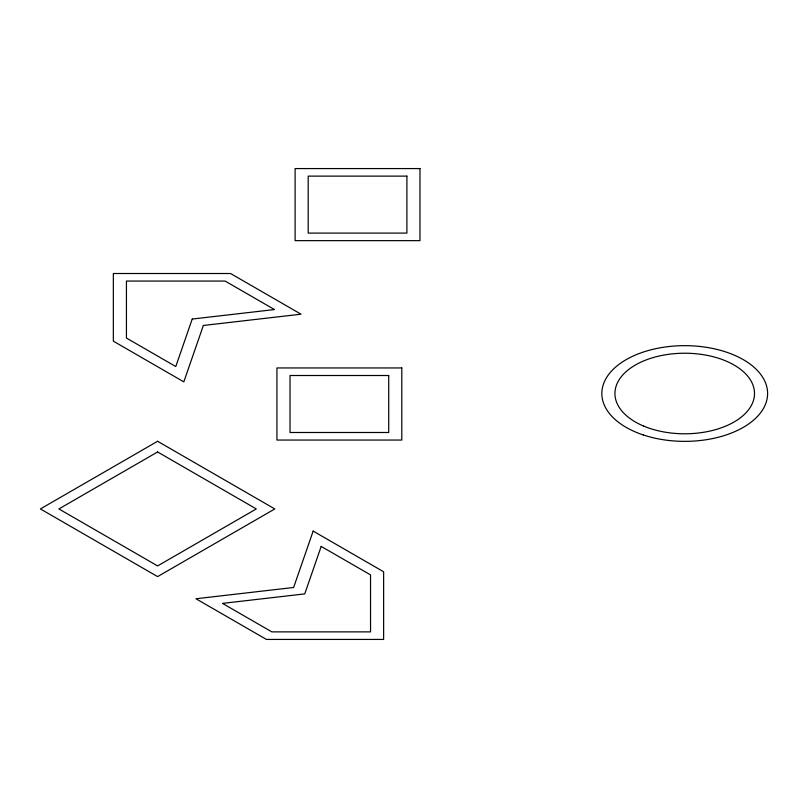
<?xml version="1.0" encoding="UTF-8"?>
<svg xmlns="http://www.w3.org/2000/svg" width="808" height="808" viewBox="0 0 808 808"><rect width="100%" height="100%" fill="white"/><g stroke="black" fill="none" stroke-linecap="round" stroke-linejoin="round"><path stroke-width="1.21" d="M192.233 319.049L175.78 366.539L126.432 338.047L126.432 281.063L225.129 281.063L274.478 309.555L192.233 319.049M203.353 325.473L183.82 381.861L113.342 341.168L113.342 273.508L230.543 273.508L301.02 314.191L203.353 325.473M313.161 531.088L293.627 587.477L195.95 598.748L266.428 639.431L383.628 639.431L383.628 571.771L313.161 531.088M321.19 546.41L304.747 593.89L222.493 603.394L271.841 631.876L370.539 631.876L370.539 574.902L321.19 546.41M157.6 441.279L40.4 508.939L157.6 576.609L274.801 508.939L157.6 441.279M157.6 451.965L58.903 508.939L157.6 565.923L256.298 508.939L157.6 451.965M419.978 168.569L295.112 168.569L295.112 240.653L419.978 240.653L419.978 168.569M406.899 176.124L308.201 176.124L308.201 233.098L406.899 233.098L406.899 176.124M401.798 367.953L276.932 367.953L276.932 440.047L401.798 440.047L401.798 367.953M388.719 375.508L290.022 375.508L290.022 432.492L388.719 432.492L388.719 375.508M643.289 434.946A82.87 47.844 0 0 0 767.6 393.506A82.87 47.844 0 0 0 643.289 352.066A82.87 47.844 0 0 0 643.289 434.946M643.774 426.129A69.791 40.289 0 0 0 754.137 397.667A69.791 40.289 0 0 0 656.258 356.722A69.791 40.289 0 0 0 643.774 426.129"/></g></svg>
